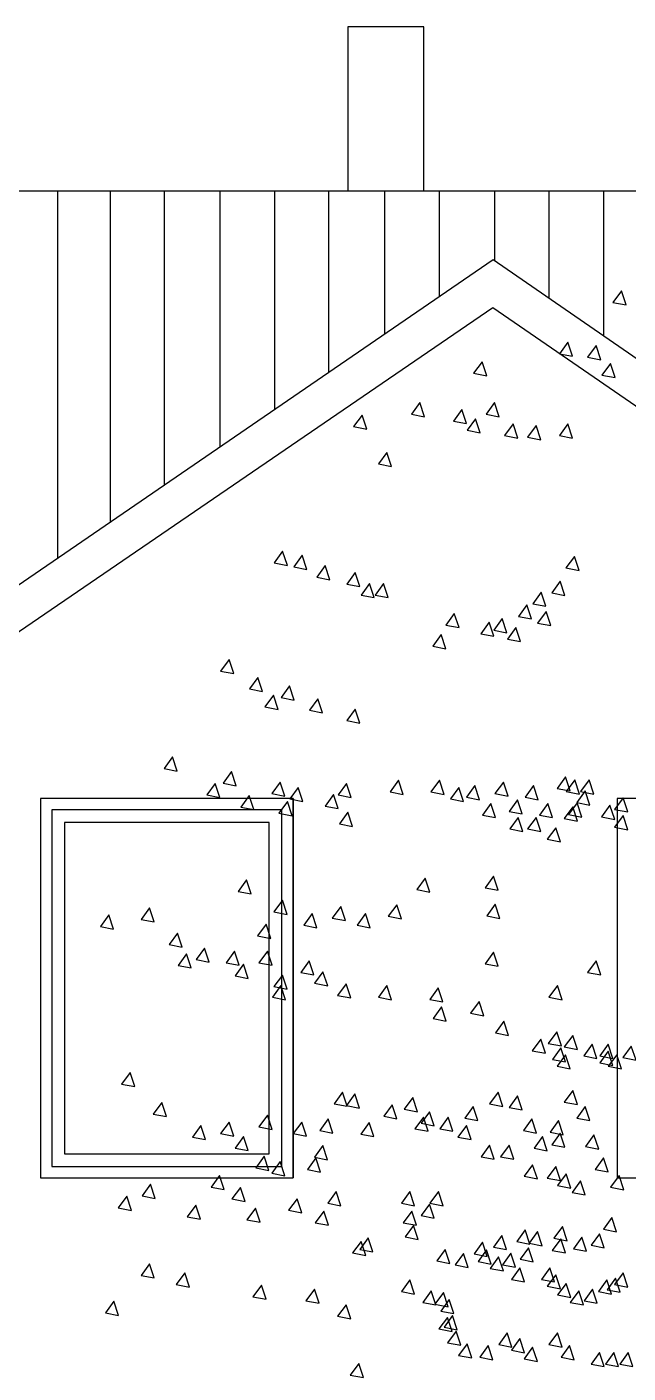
# Model space of a CAD drawing. Header units: millimetres. Extents: x 465413 to 948826, y 2516576 to 3795663.
# Drawn here: x 931044 to 933422, y 2763129 to 2768452 of the extents above; entities that cross this region are included whole.
import ezdxf

# ---------------------------------------------------------------- set-up
doc = ezdxf.new("R2010")
doc.units = ezdxf.units.MM
doc.layers.add('MUR-POH', color=64, linetype='Continuous')

# ---------------------------------------------------------------- blocks, each defined once
blk = doc.blocks.new('strom14', base_point=(-17517.4, -64197.3))
at = {"color": 1}
for points in [[(-17756.1, -58027.1), (-17789.5, -58072.9), (-17737.6, -58083)], [(-17968, -58229.8), (-18001.4, -58275.6), (-17949.5, -58285.7)], [(-17856.4, -58243.4), (-17889.8, -58289.3), (-17837.9, -58299.4)], [(-18307.2, -58307.4), (-18340.6, -58353.2), (-18288.7, -58363.3)], [(-17799.4, -58314), (-17832.8, -58359.9), (-17780.9, -58370)], [(-18553.2, -58469), (-18586.6, -58514.9), (-18534.7, -58524.9)], [(-18258, -58469), (-18291.4, -58514.9), (-18239.4, -58524.9)], [(-18781.6, -58518.2), (-18815, -58564.1), (-18763.1, -58574.1)], [(-18387.1, -58496.2), (-18420.5, -58542.1), (-18368.6, -58552.2)], [(-18332.5, -58532.7), (-18365.9, -58578.6), (-18314, -58588.6)], [(-18184.4, -58553.2), (-18217.8, -58599.1), (-18165.9, -58609.1)], [(-18093.3, -58560), (-18126.7, -58605.9), (-18074.8, -58616)], [(-17968, -58553.2), (-18001.4, -58599.1), (-17949.5, -58609.1)], [(-18683.2, -58665.8), (-18716.6, -58711.6), (-18664.7, -58721.7)], [(-19095.6, -59056.5), (-19129, -59102.4), (-19077.1, -59112.5)], [(-19018.2, -59072.5), (-19051.6, -59118.4), (-18999.6, -59128.4)], [(-17941.7, -59076.9), (-17975.1, -59122.8), (-17923.2, -59132.8)], [(-18927, -59113.5), (-18960.4, -59159.4), (-18908.5, -59169.4)], [(-18808.6, -59140.8), (-18842, -59186.7), (-18790.1, -59196.7)], [(-18751.6, -59184.1), (-18785, -59230), (-18733.1, -59240)], [(-18697, -59184.1), (-18730.4, -59230), (-18678.4, -59240)], [(-17997.9, -59175.3), (-18031.3, -59221.1), (-17979.4, -59231.2)], [(-18072.8, -59218.3), (-18106.2, -59264.1), (-18054.3, -59274.2)], [(-18129.7, -59268.4), (-18163.1, -59314.2), (-18111.2, -59324.3)], [(-18416.8, -59302.5), (-18450.2, -59348.4), (-18398.2, -59358.5)], [(-18279, -59336.9), (-18312.4, -59382.8), (-18260.5, -59392.8)], [(-18227.7, -59323), (-18261.1, -59368.9), (-18209.2, -59378.9)], [(-18054.1, -59294.7), (-18087.5, -59340.6), (-18035.6, -59350.7)], [(-18468.8, -59386.1), (-18502.2, -59432), (-18450.3, -59442)], [(-18173.6, -59358), (-18207, -59403.9), (-18155.1, -59413.9)], [(-19307.5, -59484.7), (-19340.9, -59530.6), (-19288.9, -59540.7)], [(-19193.6, -59555.3), (-19227, -59601.2), (-19175, -59611.3)], [(-19068.3, -59589.5), (-19101.7, -59635.4), (-19049.8, -59645.4)], [(-19132.1, -59625.9), (-19165.5, -59671.8), (-19113.5, -59681.9)], [(-18956.6, -59639.6), (-18990, -59685.5), (-18938.1, -59695.5)], [(-18808.6, -59680.6), (-18842, -59726.5), (-18790.1, -59736.5)], [(-19530.7, -59869.6), (-19564.1, -59915.5), (-19512.2, -59925.6)], [(-19297.8, -59927.8), (-19331.2, -59973.7), (-19279.3, -59983.7)], [(-19362.1, -59974.4), (-19395.5, -60020.3), (-19343.6, -60030.3)], [(-19104.9, -59969.4), (-19138.3, -60015.2), (-19086.4, -60025.3)], [(-18842.7, -59974.4), (-18876.1, -60020.3), (-18824.2, -60030.3)], [(-18637.5, -59962.3), (-18670.9, -60008.2), (-18619, -60018.3)], [(-18475.9, -59962.3), (-18509.3, -60008.2), (-18457.3, -60018.3)], [(-18335.3, -59983.4), (-18368.7, -60029.3), (-18316.8, -60039.4)], [(-18222.8, -59969.4), (-18256.2, -60015.2), (-18204.3, -60025.3)], [(-18103.3, -59983.4), (-18136.7, -60029.3), (-18084.8, -60039.4)], [(-17976.8, -59948.3), (-18010.2, -59994.2), (-17958.3, -60004.2)], [(-17940.7, -59960.8), (-17974.1, -60006.6), (-17922.1, -60016.7)], [(-17883.7, -59960.8), (-17917.1, -60006.6), (-17865.2, -60016.7)], [(-19227.6, -60022.3), (-19261, -60068.2), (-19209.1, -60078.2)], [(-19034.1, -59990.4), (-19067.5, -60036.2), (-19015.6, -60046.3)], [(-18894.1, -60018.6), (-18927.5, -60064.4), (-18875.5, -60074.5)], [(-18398.5, -59990.5), (-18431.9, -60036.3), (-18380, -60046.4)], [(-17899.5, -60004.5), (-17932.9, -60050.4), (-17881, -60060.4)], [(-17749.3, -60031.4), (-17782.7, -60077.2), (-17730.8, -60087.3)], [(-19076.8, -60046.7), (-19110.2, -60092.5), (-19058.3, -60102.6)], [(-18837.8, -60088.8), (-18871.2, -60134.7), (-18819.3, -60144.8)], [(-18272, -60053.7), (-18305.4, -60099.6), (-18253.5, -60109.6)], [(-18166.6, -60039.6), (-18200, -60085.5), (-18148.1, -60095.6)], [(-18047.1, -60053.7), (-18080.5, -60099.6), (-18028.6, -60109.6)], [(-17948.7, -60067.8), (-17982.1, -60113.6), (-17930.2, -60123.7)], [(-17931.5, -60051.9), (-17964.9, -60097.7), (-17913, -60107.8)], [(-17801.1, -60060.7), (-17834.5, -60106.6), (-17782.6, -60116.7)], [(-18163.9, -60108.8), (-18197.3, -60154.7), (-18145.4, -60164.7)], [(-18093.3, -60108.8), (-18126.7, -60154.7), (-18074.8, -60164.7)], [(-17749.3, -60102), (-17782.7, -60147.8), (-17730.8, -60157.9)], [(-18015.8, -60149.8), (-18049.2, -60195.7), (-17997.3, -60205.7)], [(-19238.5, -60355.9), (-19271.9, -60401.8), (-19220, -60411.8)], [(-18532.1, -60348.9), (-18565.5, -60394.7), (-18513.6, -60404.8)], [(-18261.9, -60341.1), (-18295.3, -60387), (-18243.3, -60397)], [(-19096.7, -60436.7), (-19130.1, -60482.5), (-19078.2, -60492.6)], [(-18865.9, -60461.3), (-18899.3, -60507.2), (-18847.4, -60517.2)], [(-18644.5, -60454.3), (-18677.9, -60500.1), (-18626, -60510.2)], [(-18255, -60452.7), (-18288.4, -60498.6), (-18236.5, -60508.6)], [(-19782.5, -60494.7), (-19815.9, -60540.6), (-19764, -60550.6)], [(-19621.8, -60466.4), (-19655.2, -60512.2), (-19603.3, -60522.3)], [(-18978.4, -60489.4), (-19011.8, -60535.3), (-18959.9, -60545.3)], [(-18767.5, -60489.4), (-18800.9, -60535.3), (-18749, -60545.3)], [(-19511.1, -60566.3), (-19544.5, -60612.1), (-19492.6, -60622.2)], [(-19161.1, -60531.6), (-19194.6, -60577.4), (-19142.6, -60587.5)], [(-19476, -60648.6), (-19509.4, -60694.5), (-19457.5, -60704.5)], [(-19404.5, -60625.6), (-19437.9, -60671.5), (-19386, -60681.6)], [(-19285.7, -60637.8), (-19319.1, -60683.7), (-19267.2, -60693.7)], [(-19156.1, -60637.8), (-19189.5, -60683.7), (-19137.6, -60693.7)], [(-18990.8, -60675.9), (-19024.2, -60721.8), (-18972.3, -60731.8)], [(-18261.9, -60641.8), (-18295.3, -60687.6), (-18243.3, -60697.7)], [(-17856.4, -60675.9), (-17889.8, -60721.8), (-17837.9, -60731.8)], [(-19250.5, -60689.6), (-19283.9, -60735.5), (-19232, -60745.5)], [(-18936.1, -60719.2), (-18969.5, -60765.1), (-18917.6, -60775.1)], [(-19102.4, -60773.9), (-19135.8, -60819.7), (-19083.9, -60829.8)], [(-19096.7, -60732.3), (-19130.1, -60778.1), (-19078.2, -60788.2)], [(-18845, -60767), (-18878.4, -60812.9), (-18826.5, -60823)], [(-18683.3, -60773.9), (-18716.7, -60819.7), (-18664.8, -60829.8)], [(-18480.5, -60783), (-18513.9, -60828.8), (-18462, -60838.9)], [(-18009, -60773.9), (-18042.4, -60819.7), (-17990.5, -60829.8)], [(-18318.8, -60837.6), (-18352.2, -60883.5), (-18300.3, -60893.6)], [(-18466.9, -60858.1), (-18500.3, -60904), (-18448.4, -60914.1)], [(-18220.9, -60915.1), (-18254.3, -60960.9), (-18202.3, -60971)], [(-18075.1, -60985.7), (-18108.5, -61031.5), (-18056.5, -61041.6)], [(-18012, -60956.7), (-18045.4, -61002.6), (-17993.4, -61012.7)], [(-17948.7, -60970.8), (-17982.1, -61016.7), (-17930.2, -61026.7)], [(-17995.3, -61019.8), (-18028.7, -61065.7), (-17976.8, -61075.8)], [(-17977.1, -61047.2), (-18010.5, -61093), (-17958.6, -61103.1)], [(-17871.4, -61005.9), (-17904.8, -61051.8), (-17852.9, -61061.9)], [(-17808.5, -61033.5), (-17841.9, -61079.4), (-17790, -61089.4)], [(-17808.1, -61005.9), (-17841.5, -61051.8), (-17789.6, -61061.9)], [(-17774.4, -61047.2), (-17807.8, -61093), (-17755.9, -61103.1)], [(-17716.8, -61013), (-17750.2, -61058.8), (-17698.2, -61068.9)], [(-19699.3, -61117.8), (-19732.7, -61163.6), (-19680.8, -61173.7)], [(-18858.7, -61195.2), (-18892.1, -61241.1), (-18840.2, -61251.1)], [(-18809.7, -61202.7), (-18843.1, -61248.6), (-18791.2, -61258.6)], [(-18243.9, -61195.7), (-18277.3, -61241.5), (-18225.4, -61251.6)], [(-18166.6, -61209.7), (-18200, -61255.6), (-18148.1, -61265.7)], [(-17948.7, -61188.6), (-17982.1, -61234.5), (-17930.2, -61244.6)], [(-19574, -61236.2), (-19607.4, -61282.1), (-19555.5, -61292.1)], [(-18662.1, -61244.9), (-18695.5, -61290.7), (-18643.6, -61300.8)], [(-18581.3, -61216.8), (-18614.7, -61262.6), (-18562.8, -61272.7)], [(-18342.3, -61251.9), (-18375.7, -61297.8), (-18323.8, -61307.8)], [(-17899.5, -61251.9), (-17932.9, -61297.8), (-17881, -61307.8)], [(-19307.5, -61313.6), (-19340.9, -61359.5), (-19288.9, -61369.6)], [(-19156.1, -61287), (-19189.5, -61332.9), (-19137.6, -61343)], [(-19020.4, -61313.6), (-19053.8, -61359.5), (-19001.9, -61369.6)], [(-18915.1, -61301.1), (-18948.5, -61347), (-18896.6, -61357)], [(-18753.5, -61315.1), (-18786.9, -61361), (-18735, -61371.1)], [(-18539.1, -61294.1), (-18572.5, -61339.9), (-18520.6, -61350)], [(-18514.7, -61272.7), (-18548.1, -61318.5), (-18496.2, -61328.6)], [(-18440.7, -61294.1), (-18474.1, -61339.9), (-18422.2, -61350)], [(-18110.4, -61301.1), (-18143.8, -61347), (-18091.8, -61357)], [(-18004.9, -61308.1), (-18038.3, -61354), (-17986.4, -61364)], [(-19419.1, -61327.3), (-19452.5, -61373.2), (-19400.6, -61383.2)], [(-18368.9, -61327.3), (-18402.3, -61373.2), (-18350.4, -61383.2)], [(-17997.9, -61357.3), (-18031.3, -61403.2), (-17979.4, -61413.2)], [(-17864.4, -61364.3), (-17897.8, -61410.2), (-17845.8, -61420.3)], [(-19250.6, -61370.7), (-19284, -61416.6), (-19232.1, -61426.6)], [(-18936.2, -61406.5), (-18969.6, -61452.4), (-18917.7, -61462.4)], [(-18277.8, -61404.8), (-18311.2, -61450.6), (-18259.3, -61460.7)], [(-18200.3, -61404.8), (-18233.8, -61450.6), (-18181.8, -61460.7)], [(-18068.2, -61371.4), (-18101.6, -61417.2), (-18049.7, -61427.3)], [(-19168.2, -61448.7), (-19201.6, -61494.5), (-19149.7, -61504.6)], [(-19104.9, -61469.7), (-19138.3, -61515.6), (-19086.4, -61525.7)], [(-18964.3, -61455.7), (-18997.7, -61501.6), (-18945.8, -61511.6)], [(-17826.8, -61454.9), (-17860.2, -61500.7), (-17808.2, -61510.8)], [(-19345.1, -61524.6), (-19378.5, -61570.5), (-19326.6, -61580.5)], [(-18107, -61482.2), (-18140.4, -61528.1), (-18088.4, -61538.1)], [(-18015.8, -61489), (-18049.2, -61534.9), (-17997.3, -61545)], [(-17974.8, -61518.6), (-18008.2, -61564.5), (-17956.3, -61574.6)], [(-17765.3, -61525.5), (-17798.7, -61571.3), (-17746.7, -61581.4)], [(-19617.8, -61559.7), (-19651.2, -61605.6), (-19599.3, -61615.6)], [(-19262.7, -61571.8), (-19296.1, -61617.7), (-19244.2, -61627.8)], [(-17917.9, -61546), (-17951.3, -61591.8), (-17899.4, -61601.9)], [(-19712.3, -61606.9), (-19745.7, -61652.8), (-19693.8, -61662.9)], [(-19038.6, -61616.7), (-19072, -61662.6), (-19020.1, -61672.6)], [(-18884, -61588.6), (-18917.4, -61634.4), (-18865.5, -61644.5)], [(-18592.3, -61588.6), (-18625.7, -61634.4), (-18573.8, -61644.5)], [(-18479.8, -61588.6), (-18513.2, -61634.4), (-18461.3, -61644.5)], [(-19439.6, -61642), (-19473, -61687.9), (-19421.1, -61698)], [(-19203.3, -61654.2), (-19236.7, -61700), (-19184.8, -61710.1)], [(-18933.2, -61665.9), (-18966.6, -61711.8), (-18914.7, -61721.8)], [(-18585.3, -61665.9), (-18618.7, -61711.8), (-18566.8, -61721.8)], [(-18515, -61637.8), (-18548.4, -61683.6), (-18496.5, -61693.7)], [(-18578.2, -61722.1), (-18611.6, -61768), (-18559.7, -61778)], [(-18136.5, -61740.2), (-18169.9, -61786.1), (-18118, -61796.2)], [(-17989.3, -61726.7), (-18022.7, -61772.6), (-17970.8, -61782.7)], [(-17793.6, -61691.6), (-17827, -61737.5), (-17775.1, -61747.6)], [(-18785.6, -61785.3), (-18819, -61831.2), (-18767.1, -61841.3)], [(-18757.5, -61771.3), (-18790.9, -61817.2), (-18739, -61827.2)], [(-18305.2, -61788.8), (-18338.6, -61834.7), (-18286.7, -61844.8)], [(-18228.3, -61761.8), (-18261.7, -61807.7), (-18209.8, -61817.8)], [(-18087.9, -61747), (-18121.3, -61792.9), (-18069.4, -61802.9)], [(-17996.1, -61775.3), (-18029.5, -61821.2), (-17977.6, -61831.3)], [(-17912.4, -61768.6), (-17945.8, -61814.4), (-17893.9, -61824.5)], [(-17842.2, -61755.1), (-17875.6, -61800.9), (-17823.7, -61811)], [(-18452.4, -61817.2), (-18485.8, -61863), (-18433.9, -61873.1)], [(-18380.3, -61832.9), (-18413.7, -61878.8), (-18361.8, -61888.9)], [(-18289.2, -61819.3), (-18322.6, -61865.1), (-18270.7, -61875.2)], [(-18241.4, -61846.6), (-18274.8, -61892.5), (-18222.8, -61902.5)], [(-18193.2, -61832), (-18226.6, -61877.9), (-18174.7, -61887.9)], [(-18123, -61810.4), (-18156.4, -61856.3), (-18104.5, -61866.3)], [(-19621.8, -61873.9), (-19655.2, -61919.8), (-19603.3, -61929.9)], [(-18157.1, -61889.9), (-18190.5, -61935.8), (-18138.6, -61945.8)], [(-18038.6, -61889.9), (-18072, -61935.8), (-18020.1, -61945.8)], [(-19482.9, -61910.4), (-19516.3, -61956.3), (-19464.4, -61966.3)], [(-18592.2, -61937.7), (-18625.6, -61983.6), (-18573.7, -61993.6)], [(-18015.8, -61917.2), (-18049.2, -61963.1), (-17997.3, -61973.1)], [(-17974.8, -61951.4), (-18008.2, -61997.2), (-17956.3, -62007.3)], [(-17813.1, -61937.7), (-17846.5, -61983.6), (-17794.6, -61993.6)], [(-17778.9, -61930.9), (-17812.3, -61976.8), (-17760.4, -61986.8)], [(-17749.3, -61910.4), (-17782.7, -61956.3), (-17730.8, -61966.3)], [(-19179.9, -61958.2), (-19213.3, -62004.1), (-19161.4, -62014.1)], [(-18970.3, -61974.2), (-19003.7, -62020), (-18951.8, -62030.1)], [(-18507.9, -61981), (-18541.3, -62026.9), (-18489.4, -62036.9)], [(-18460, -61987.8), (-18493.4, -62033.7), (-18441.5, -62043.8)], [(-17924.7, -61981), (-17958.1, -62026.9), (-17906.2, -62036.9)], [(-17870, -61974.2), (-17903.4, -62020), (-17851.5, -62030.1)], [(-19763.1, -62022), (-19796.5, -62067.9), (-19744.5, -62077.9)], [(-18845, -62035.7), (-18878.4, -62081.5), (-18826.5, -62091.6)], [(-18437.3, -62015.2), (-18470.7, -62061), (-18418.7, -62071.1)], [(-18444.1, -62085.8), (-18477.5, -62131.6), (-18425.6, -62141.7)], [(-18423.6, -62078.9), (-18457, -62124.8), (-18405.1, -62134.9)], [(-18409.9, -62140.4), (-18443.3, -62186.3), (-18391.4, -62196.3)], [(-18207.2, -62147.3), (-18240.6, -62193.1), (-18188.7, -62203.2)], [(-18009, -62147.3), (-18042.4, -62193.1), (-17990.5, -62203.2)], [(-18366.6, -62190.5), (-18400, -62236.4), (-18348.1, -62246.5)], [(-18282.4, -62197.4), (-18315.8, -62243.2), (-18263.8, -62253.3)], [(-18157.1, -62170), (-18190.5, -62215.9), (-18138.6, -62226)], [(-18107, -62204.2), (-18140.4, -62250.1), (-18088.4, -62260.1)], [(-17961.2, -62197.4), (-17994.6, -62243.2), (-17942.6, -62253.3)], [(-18794.9, -62268), (-18828.3, -62313.8), (-18776.4, -62323.9)], [(-17842.7, -62224.7), (-17876.1, -62270.6), (-17824.2, -62280.6)], [(-17785.8, -62224.7), (-17819.2, -62270.6), (-17767.2, -62280.6)], [(-17728.8, -62224.7), (-17762.2, -62270.6), (-17710.3, -62280.6)]]:
    blk.add_lwpolyline(points, close=True, dxfattribs=at)

msp = doc.modelspace()

# ---------------------------------------------------------------- linework, layer by layer
at = {"layer": 'MUR-POH', "color": 1, "flags": 128}
for points in [[(932614, 2767801.6), (932614, 2768451.6), (932314, 2768451.6), (932314, 2767801.6)], [(932614, 2767801.6), (932614, 2768273.2)]]:
    msp.add_lwpolyline(points, dxfattribs=at)
at = {"layer": 'MUR-POH', "color": 1}
for points in [[(935490.2, 2765550.5), (935542.5, 2765550.5), (935542.5, 2767801.6), (927616.1, 2767801.6), (927616.1, 2765700.9), (927664.1, 2765700.9)], [(930216, 2765700.9), (932887.7, 2767532.1), (935542.5, 2765700.9)], [(930216, 2765700.9), (932887.7, 2767532.1), (935542.5, 2765700.9)], [(935542.5, 2765550.5), (935490.2, 2765550.5), (932887.4, 2767340.5), (930268.1, 2765550.5), (927616.1, 2765550.5)]]:
    msp.add_lwpolyline(points, dxfattribs=at)
at = {"layer": 'MUR-POH', "color": 252}
for points in [[(931164.9, 2767801.6), (931164.9, 2766351.3)], [(931373.4, 2767801.6), (931373.4, 2766494.2)], [(931586.7, 2767801.6), (931586.7, 2766640.4)], [(931807.9, 2767801.6), (931807.9, 2766792)], [(932023.9, 2767801.6), (932023.9, 2766940.1)], [(932237.2, 2767801.6), (932237.2, 2767086.3)], [(932458.4, 2767801.6), (932458.4, 2767237.9)], [(932674.4, 2767801.6), (932674.4, 2767385.9)], [(932892.9, 2767801.6), (932892.9, 2767528.6)], [(933108.9, 2767801.6), (933108.9, 2767379.5)], [(933325, 2767801.6), (933325, 2767230.5)], [(931097.8, 2765400.9), (931097.8, 2763900.9)], [(932097.8, 2765400.9), (932097.8, 2763900.9)], [(931097.8, 2763900.9), (932097.8, 2763900.9)]]:
    msp.add_lwpolyline(points, dxfattribs=at)
for points in [[(931097.8, 2765400.9), (931097.8, 2763900.9), (932097.8, 2763900.9), (932097.8, 2765400.9)], [(933378, 2765400.9), (933378, 2763900.9), (934378, 2763900.9), (934378, 2765400.9)], [(931142.8, 2765355.9), (931142.8, 2763945.9), (932052.8, 2763945.9), (932052.8, 2765355.9)], [(931192.8, 2765305.9), (931192.8, 2763995.9), (932002.8, 2763995.9), (932002.8, 2765305.9)]]:
    msp.add_lwpolyline(points, close=True, dxfattribs=at)

# ---------------------------------------------------------------- block references
at = {"layer": 'MUR-POH', "color": 6}
msp.add_blockref('strom14', (933634, 2761237.8), dxfattribs=at)

doc.saveas('drawing.dxf')
